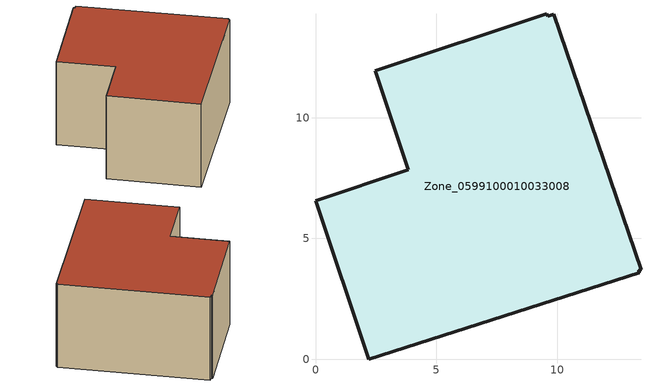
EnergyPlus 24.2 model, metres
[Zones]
Zone_0599100010033008
 floor ground (C_G): 9.87,14.27 13.47,3.71 13.37,3.68 13.4,3.59 2.2,0 0,6.57 3.84,7.84 2.47,11.95 9.57,14.3 9.61,14.19 z0
 wall outside (C_F): 3.84,7.84 0,6.57 2.2,0 13.4,3.59 13.37,3.68 13.47,3.71 9.87,14.27 9.61,14.19 9.57,14.3 2.47,11.95 3.84,7.84 z0:7.02
 roof outside (C_R): 9.87,14.27 9.61,14.19 9.57,14.3 2.47,11.95 3.84,7.84 0,6.57 2.2,0 13.4,3.59 13.37,3.68 13.47,3.71 z7.02
[BUILDING]
Pand.0599100010033008: North Axis=0; Terrain=City; Loads Convergence Tolerance Value=0.04; Temperature Convergence Tolerance Value=0.4; Solar Distribution=FullExterior; Maximum Number of Warmup Days=25; Minimum Number of Warmup Days=1
[Site:Location]
Rotterdam.The.Hague.AP_ZH_NLD Design_Conditions: Latitude=51.96; Longitude=4.45; Time Zone=1; Elevation=-4.5
[SITE:GROUNDTEMPERATURE:BUILDINGSURFACE]
18, 18, 18, 18, 18, 18, 18, 18, 18, 18, 18, 18
[MATERIAL] Thermal Absorptance=0.9; Solar Absorptance=0.7; Visible Absorptance=0.7
Name | Roughness | Thickness | Conductivity | Density | Specific Heat
G.D.1965 | MediumSmooth | 0.15 | 1 | 540 | 1210
F.D.1965 | Rough | 0.3 | 0.857143 | 1920 | 840
R.D.1965 | MediumRough | 0.2 | 0.08 | 1500 | 1000
[CONSTRUCTION]
C_G: G.D.1965
C_F: F.D.1965
C_R: R.D.1965
[ZONE]
Zone_0599100010033008: Type=1; Multiplier=1; Ceiling Height=Autocalculate; Volume=Autocalculate; Floor Area=autocalculate; Part of Total Floor Area=Yes
[ZONEINFILTRATION:DESIGNFLOWRATE]
Infil_Zone_0599100010033008: Zone or ZoneList or Space or SpaceList=Zone_0599100010033008; Schedule=AlwaysOn; Design Flow Rate Calculation Method=Flow/Area; Flow Rate per Floor Area=0.0042; Constant Term Coefficient=1; Temperature Term Coefficient=0; Velocity Term Coefficient=0; Velocity Squared Term Coefficient=0
[HVACTEMPLATE:ZONE:IDEALLOADSAIRSYSTEM]
Zone_0599100010033008: Maximum Heating Supply Air Temperature=50; Minimum Cooling Supply Air Temperature=13; Maximum Heating Supply Air Humidity Ratio=0.0156; Minimum Cooling Supply Air Humidity Ratio=0.0077; Heating Limit=NoLimit; Cooling Limit=NoLimit; Dehumidification Control Type=ConstantSensibleHeatRatio; Cooling Sensible Heat Ratio=0.7; Dehumidification Setpoint=60; Humidification Control Type=None; Humidification Setpoint=30; Outdoor Air Method=None; Outdoor Air Flow Rate per Person=0.00944; Outdoor Air Flow Rate per Zone Floor Area=0; Outdoor Air Flow Rate per Zone=0; Demand Controlled Ventilation Type=None; Outdoor Air Economizer Type=NoEconomizer; Heat Recovery Type=None; Sensible Heat Recovery Effectiveness=0.7; Latent Heat Recovery Effectiveness=0.65
[ZONECONTROL:THERMOSTAT]
ThermostatControl_Zone_0599100010033008: Zone or ZoneList=Zone_0599100010033008; Control Type Schedule=DualSetpointControlType; Control 1=Thermostat_Zone_0599100010033008; Temperature Difference Between Cutout And Setpoint=0
[THERMOSTATSETPOINT:DUALSETPOINT]
Thermostat_Zone_0599100010033008: Heating Setpoint Temperature Schedule=HeatingSetpoint_Zone_0599100010033008; Cooling Setpoint Temperature Schedule=CoolingSetpoint_Zone_0599100010033008
[SCHEDULE:COMPACT]
HeatingSetpoint_Zone_0599100010033008: Through: 12/31, For: AllDays, Until: 24:00, 21
CoolingSetpoint_Zone_0599100010033008: Through: 12/31, For: AllDays, Until: 24:00, 24
DualSetpointControlType: Through: 12/31, For: AllDays, Until: 24:00, 4
AlwaysOn: Through: 12/31, For: AllDays, Until: 24:00, 1
